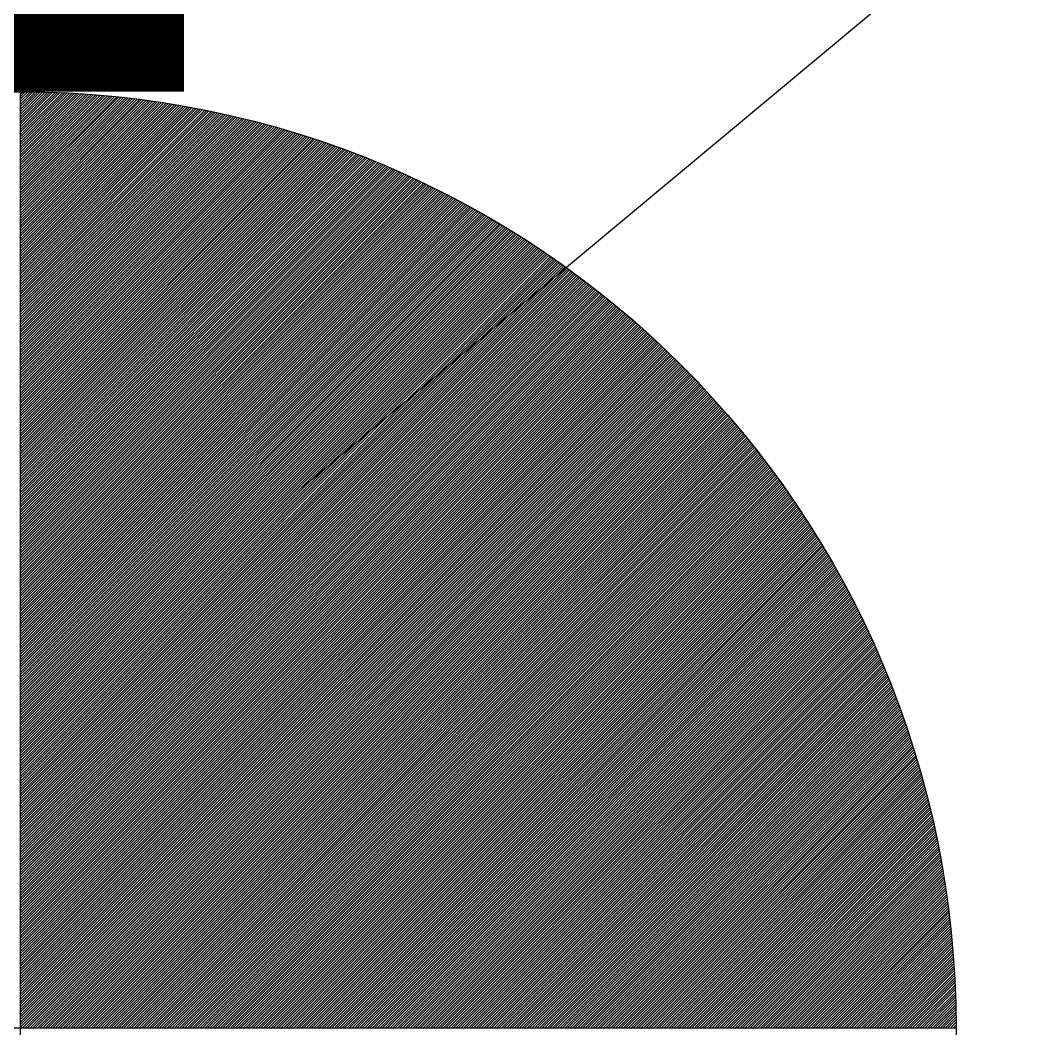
# Model space of a CAD drawing. Extents: x -22909.9 to -22897.8, y -4.7 to 4.1.
# Drawn here: x -22906.10508 to -22906.05614, y 0.54394 to 0.59316 of the extents above; entities that cross this region are included whole.
import ezdxf

# ---------------------------------------------------------------- set-up
doc = ezdxf.new("R2010")
doc.units = 0
doc.header["$MEASUREMENT"] = 0
doc.linetypes.add('DASHDOT', pattern=[1, 0.5, -0.25, 0, -0.25])
doc.layers.add('COW', color=2, linetype='CONTINUOUS')
doc.layers.add('DIB-018', color=6, linetype='CONTINUOUS')

msp = doc.modelspace()

# ---------------------------------------------------------------- linework, layer by layer
at = {"layer": 'COW', "color": 2}
for p, q in [((-22906.105073, 0.589672), (-22906.105073, 0.498327)), ((-22906.105073, 0.589427), (-22906.104829, 0.589671)), ((-22906.105073, 0.58955), (-22906.104952, 0.589671)), ((-22906.105073, 0.589303), (-22906.104706, 0.58967)), ((-22906.105073, 0.589179), (-22906.104583, 0.589669)), ((-22906.105073, 0.589055), (-22906.104461, 0.589667)), ((-22906.105073, 0.588932), (-22906.104339, 0.589666)), ((-22906.105073, 0.588808), (-22906.104217, 0.589664)), ((-22906.105073, 0.588684), (-22906.104096, 0.589661)), ((-22906.105073, 0.58856), (-22906.103975, 0.589658)), ((-22906.105073, 0.588437), (-22906.103854, 0.589655)), ((-22906.105073, 0.588313), (-22906.103734, 0.589652)), ((-22906.105073, 0.588189), (-22906.103614, 0.589648)), ((-22906.105073, 0.588065), (-22906.103494, 0.589644)), ((-22906.105073, 0.587942), (-22906.103375, 0.58964)), ((-22906.105073, 0.587818), (-22906.103256, 0.589635)), ((-22906.105073, 0.587694), (-22906.103137, 0.589631)), ((-22906.105073, 0.58757), (-22906.103018, 0.589625)), ((-22906.105073, 0.587447), (-22906.1029, 0.58962)), ((-22906.105073, 0.587323), (-22906.102782, 0.589614)), ((-22906.105073, 0.587199), (-22906.102664, 0.589608)), ((-22906.105073, 0.587075), (-22906.102547, 0.589602)), ((-22906.105073, 0.586952), (-22906.10243, 0.589595)), ((-22906.105073, 0.586828), (-22906.102313, 0.589588)), ((-22906.105073, 0.586704), (-22906.102196, 0.589581)), ((-22906.105073, 0.58658), (-22906.10208, 0.589573)), ((-22906.105073, 0.586457), (-22906.101964, 0.589566)), ((-22906.105073, 0.586333), (-22906.101848, 0.589558)), ((-22906.105073, 0.586209), (-22906.101733, 0.589549)), ((-22906.105073, 0.586086), (-22906.101618, 0.589541)), ((-22906.105073, 0.585962), (-22906.101503, 0.589532)), ((-22906.105073, 0.585838), (-22906.101388, 0.589523)), ((-22906.105073, 0.585714), (-22906.101274, 0.589513)), ((-22906.105073, 0.585591), (-22906.10116, 0.589504)), ((-22906.105073, 0.585467), (-22906.101046, 0.589494)), ((-22906.105073, 0.585343), (-22906.100933, 0.589484)), ((-22906.105073, 0.585219), (-22906.100819, 0.589473)), ((-22906.105073, 0.585096), (-22906.100706, 0.589462)), ((-22906.105073, 0.584972), (-22906.100593, 0.589451)), ((-22906.105073, 0.584848), (-22906.100481, 0.58944)), ((-22906.105073, 0.584724), (-22906.100369, 0.589429)), ((-22906.105073, 0.584601), (-22906.100257, 0.589417)), ((-22906.105073, 0.584477), (-22906.100145, 0.589405)), ((-22906.105073, 0.584353), (-22906.100033, 0.589393)), ((-22906.105073, 0.584229), (-22906.099922, 0.58938)), ((-22906.105073, 0.584106), (-22906.099811, 0.589367)), ((-22906.105073, 0.583982), (-22906.0997, 0.589354)), ((-22906.105073, 0.583858), (-22906.09959, 0.589341)), ((-22906.105073, 0.583734), (-22906.09948, 0.589328)), ((-22906.105073, 0.583611), (-22906.09937, 0.589314)), ((-22906.105073, 0.583487), (-22906.09926, 0.5893)), ((-22906.105073, 0.583363), (-22906.09915, 0.589286)), ((-22906.105073, 0.583239), (-22906.099041, 0.589272)), ((-22906.105073, 0.583116), (-22906.098932, 0.589257)), ((-22906.105073, 0.582992), (-22906.098823, 0.589242)), ((-22906.105073, 0.582868), (-22906.098714, 0.589227)), ((-22906.105073, 0.582744), (-22906.098606, 0.589211)), ((-22906.105073, 0.582621), (-22906.098498, 0.589196)), ((-22906.105073, 0.582497), (-22906.09839, 0.58918)), ((-22906.105073, 0.582373), (-22906.098282, 0.589164)), ((-22906.105073, 0.582249), (-22906.098175, 0.589148)), ((-22906.105073, 0.582126), (-22906.098068, 0.589131)), ((-22906.105073, 0.582002), (-22906.097961, 0.589114)), ((-22906.105073, 0.581878), (-22906.097854, 0.589097)), ((-22906.105073, 0.581754), (-22906.097747, 0.58908)), ((-22906.105073, 0.581631), (-22906.097641, 0.589063)), ((-22906.105073, 0.581507), (-22906.097535, 0.589045)), ((-22906.105073, 0.581383), (-22906.097429, 0.589027)), ((-22906.105073, 0.58126), (-22906.097323, 0.589009)), ((-22906.105073, 0.581136), (-22906.097218, 0.588991)), ((-22906.105073, 0.581012), (-22906.097113, 0.588973)), ((-22906.105073, 0.580888), (-22906.097008, 0.588954)), ((-22906.105073, 0.580765), (-22906.096903, 0.588935)), ((-22906.105073, 0.580641), (-22906.096798, 0.588916)), ((-22906.105073, 0.580517), (-22906.096694, 0.588896)), ((-22906.105073, 0.580393), (-22906.09659, 0.588877)), ((-22906.105073, 0.58027), (-22906.096486, 0.588857)), ((-22906.105073, 0.580146), (-22906.096382, 0.588837)), ((-22906.105073, 0.580022), (-22906.096278, 0.588817)), ((-22906.105073, 0.579898), (-22906.096175, 0.588796)), ((-22906.105073, 0.579775), (-22906.096072, 0.588776)), ((-22906.105073, 0.579651), (-22906.095969, 0.588755)), ((-22906.105073, 0.579527), (-22906.095866, 0.588734)), ((-22906.105073, 0.579403), (-22906.095764, 0.588713)), ((-22906.105073, 0.57928), (-22906.095661, 0.588691)), ((-22906.105073, 0.579156), (-22906.095559, 0.58867)), ((-22906.105073, 0.579032), (-22906.095457, 0.588648)), ((-22906.105073, 0.578908), (-22906.095356, 0.588626)), ((-22906.105073, 0.578785), (-22906.095254, 0.588604)), ((-22906.105073, 0.578661), (-22906.095153, 0.588581)), ((-22906.105073, 0.578537), (-22906.095052, 0.588559)), ((-22906.105073, 0.578413), (-22906.094951, 0.588536)), ((-22906.105073, 0.57829), (-22906.09485, 0.588513)), ((-22906.105073, 0.578166), (-22906.094749, 0.58849)), ((-22906.105073, 0.578042), (-22906.094649, 0.588466)), ((-22906.105073, 0.577918), (-22906.094549, 0.588443)), ((-22906.105073, 0.577795), (-22906.094449, 0.588419)), ((-22906.105073, 0.577671), (-22906.094349, 0.588395)), ((-22906.105073, 0.577547), (-22906.09425, 0.588371)), ((-22906.105073, 0.577423), (-22906.09415, 0.588346)), ((-22906.105073, 0.5773), (-22906.094051, 0.588322)), ((-22906.105073, 0.577176), (-22906.093952, 0.588297)), ((-22906.105073, 0.577052), (-22906.093853, 0.588272)), ((-22906.105073, 0.576928), (-22906.093755, 0.588247)), ((-22906.105073, 0.576805), (-22906.093656, 0.588222)), ((-22906.105073, 0.576681), (-22906.093558, 0.588196)), ((-22906.105073, 0.576557), (-22906.09346, 0.58817)), ((-22906.105073, 0.576434), (-22906.093362, 0.588145)), ((-22906.105073, 0.57631), (-22906.093264, 0.588119)), ((-22906.105073, 0.576186), (-22906.093167, 0.588092)), ((-22906.105073, 0.576062), (-22906.093069, 0.588066)), ((-22906.105073, 0.575939), (-22906.092972, 0.588039)), ((-22906.105073, 0.575815), (-22906.092875, 0.588013)), ((-22906.105073, 0.575691), (-22906.092778, 0.587986)), ((-22906.105073, 0.575567), (-22906.092682, 0.587959)), ((-22906.105073, 0.575444), (-22906.092585, 0.587931)), ((-22906.105073, 0.57532), (-22906.092489, 0.587904)), ((-22906.105073, 0.575196), (-22906.092393, 0.587876)), ((-22906.105073, 0.575072), (-22906.092297, 0.587848)), ((-22906.105073, 0.574949), (-22906.092201, 0.58782)), ((-22906.105073, 0.574825), (-22906.092106, 0.587792)), ((-22906.105073, 0.574701), (-22906.09201, 0.587764)), ((-22906.105073, 0.574577), (-22906.091915, 0.587735)), ((-22906.105073, 0.574454), (-22906.09182, 0.587706)), ((-22906.105073, 0.57433), (-22906.091725, 0.587678)), ((-22906.105073, 0.574206), (-22906.091631, 0.587649)), ((-22906.105073, 0.574082), (-22906.091536, 0.587619)), ((-22906.105073, 0.573959), (-22906.091442, 0.58759)), ((-22906.105073, 0.573835), (-22906.091348, 0.58756)), ((-22906.105073, 0.573711), (-22906.091253, 0.587531)), ((-22906.105073, 0.573587), (-22906.09116, 0.587501)), ((-22906.105073, 0.573464), (-22906.091066, 0.587471)), ((-22906.105073, 0.57334), (-22906.090972, 0.58744)), ((-22906.105073, 0.573216), (-22906.090879, 0.58741)), ((-22906.105073, 0.573092), (-22906.090786, 0.587379)), ((-22906.105073, 0.572969), (-22906.090693, 0.587349)), ((-22906.105073, 0.572845), (-22906.0906, 0.587318)), ((-22906.105073, 0.572721), (-22906.090507, 0.587287)), ((-22906.105073, 0.572597), (-22906.090415, 0.587256)), ((-22906.105073, 0.572474), (-22906.090323, 0.587224)), ((-22906.105073, 0.57235), (-22906.09023, 0.587193)), ((-22906.105073, 0.572226), (-22906.090138, 0.587161)), ((-22906.105073, 0.572102), (-22906.090047, 0.587129)), ((-22906.105073, 0.571979), (-22906.089955, 0.587097)), ((-22906.105073, 0.571855), (-22906.089863, 0.587065)), ((-22906.105073, 0.571731), (-22906.089772, 0.587032)), ((-22906.105073, 0.571608), (-22906.089681, 0.587)), ((-22906.105073, 0.571484), (-22906.08959, 0.586967)), ((-22906.105073, 0.57136), (-22906.089499, 0.586934)), ((-22906.105073, 0.571236), (-22906.089408, 0.586901)), ((-22906.105073, 0.571113), (-22906.089318, 0.586868)), ((-22906.105073, 0.570989), (-22906.089227, 0.586835)), ((-22906.105073, 0.570865), (-22906.089137, 0.586801)), ((-22906.105073, 0.570741), (-22906.089047, 0.586767)), ((-22906.105073, 0.570618), (-22906.088957, 0.586734)), ((-22906.105073, 0.570494), (-22906.088867, 0.5867)), ((-22906.105073, 0.57037), (-22906.088777, 0.586666)), ((-22906.105073, 0.570246), (-22906.088688, 0.586631)), ((-22906.105073, 0.570123), (-22906.088599, 0.586597)), ((-22906.105073, 0.569999), (-22906.08851, 0.586562)), ((-22906.105073, 0.569875), (-22906.088421, 0.586528)), ((-22906.105073, 0.569751), (-22906.088332, 0.586493)), ((-22906.105073, 0.569628), (-22906.088243, 0.586458)), ((-22906.105073, 0.569504), (-22906.088154, 0.586422)), ((-22906.105073, 0.56938), (-22906.088066, 0.586387)), ((-22906.105073, 0.569256), (-22906.087978, 0.586352)), ((-22906.105073, 0.569133), (-22906.08789, 0.586316)), ((-22906.105073, 0.569009), (-22906.087802, 0.58628)), ((-22906.105073, 0.568885), (-22906.087714, 0.586244)), ((-22906.105073, 0.568761), (-22906.087626, 0.586208)), ((-22906.105073, 0.568638), (-22906.087539, 0.586172)), ((-22906.105073, 0.568514), (-22906.087452, 0.586135)), ((-22906.105073, 0.56839), (-22906.087364, 0.586099)), ((-22906.105073, 0.568266), (-22906.087277, 0.586062)), ((-22906.105073, 0.568143), (-22906.087191, 0.586025)), ((-22906.105073, 0.568019), (-22906.087104, 0.585988)), ((-22906.105073, 0.567895), (-22906.087017, 0.585951)), ((-22906.105073, 0.567771), (-22906.086931, 0.585914)), ((-22906.105073, 0.567648), (-22906.086844, 0.585876)), ((-22906.105073, 0.567524), (-22906.086758, 0.585839)), ((-22906.105073, 0.5674), (-22906.086672, 0.585801)), ((-22906.105073, 0.567276), (-22906.086586, 0.585763)), ((-22906.105073, 0.567153), (-22906.086501, 0.585725)), ((-22906.105073, 0.567029), (-22906.086415, 0.585687)), ((-22906.105073, 0.566905), (-22906.08633, 0.585648)), ((-22906.105073, 0.566782), (-22906.086245, 0.58561)), ((-22906.105073, 0.566658), (-22906.086159, 0.585571)), ((-22906.105073, 0.566534), (-22906.086074, 0.585533)), ((-22906.105073, 0.56641), (-22906.08599, 0.585494)), ((-22906.105073, 0.566287), (-22906.085905, 0.585455)), ((-22906.105073, 0.566163), (-22906.08582, 0.585415)), ((-22906.105073, 0.566039), (-22906.085736, 0.585376)), ((-22906.105073, 0.565915), (-22906.085652, 0.585337)), ((-22906.105073, 0.565792), (-22906.085568, 0.585297)), ((-22906.105073, 0.565668), (-22906.085484, 0.585257)), ((-22906.105073, 0.565544), (-22906.0854, 0.585217)), ((-22906.105073, 0.56542), (-22906.085316, 0.585177)), ((-22906.105073, 0.565297), (-22906.085233, 0.585137)), ((-22906.105073, 0.565173), (-22906.085149, 0.585097)), ((-22906.105073, 0.565049), (-22906.085066, 0.585056)), ((-22906.105073, 0.564925), (-22906.084983, 0.585016)), ((-22906.105073, 0.564802), (-22906.0849, 0.584975)), ((-22906.105073, 0.564678), (-22906.084817, 0.584934)), ((-22906.105073, 0.564554), (-22906.084734, 0.584893)), ((-22906.105073, 0.56443), (-22906.084652, 0.584852)), ((-22906.105073, 0.564307), (-22906.084569, 0.58481)), ((-22906.105073, 0.564183), (-22906.084487, 0.584769)), ((-22906.105073, 0.564059), (-22906.084405, 0.584727)), ((-22906.105073, 0.563935), (-22906.084323, 0.584686)), ((-22906.105073, 0.563812), (-22906.084241, 0.584644)), ((-22906.105073, 0.563688), (-22906.084159, 0.584602)), ((-22906.105073, 0.563564), (-22906.084077, 0.58456)), ((-22906.105073, 0.56344), (-22906.083996, 0.584517)), ((-22906.105073, 0.563317), (-22906.083915, 0.584475)), ((-22906.105073, 0.563193), (-22906.083833, 0.584432)), ((-22906.105073, 0.563069), (-22906.083752, 0.58439)), ((-22906.105073, 0.562945), (-22906.083672, 0.584347)), ((-22906.105073, 0.562822), (-22906.083591, 0.584304)), ((-22906.105073, 0.562698), (-22906.08351, 0.584261)), ((-22906.105073, 0.562574), (-22906.08343, 0.584218)), ((-22906.105073, 0.56245), (-22906.083349, 0.584174)), ((-22906.105073, 0.562327), (-22906.083269, 0.584131)), ((-22906.105073, 0.562203), (-22906.083189, 0.584087)), ((-22906.105073, 0.562079), (-22906.083109, 0.584043)), ((-22906.105073, 0.561955), (-22906.083029, 0.584)), ((-22906.105073, 0.561832), (-22906.082949, 0.583955)), ((-22906.105073, 0.561708), (-22906.08287, 0.583911)), ((-22906.105073, 0.561584), (-22906.08279, 0.583867)), ((-22906.105073, 0.561461), (-22906.082711, 0.583823)), ((-22906.105073, 0.561337), (-22906.082632, 0.583778)), ((-22906.105073, 0.561213), (-22906.082553, 0.583733)), ((-22906.105073, 0.561089), (-22906.082474, 0.583688)), ((-22906.105073, 0.560966), (-22906.082395, 0.583644)), ((-22906.105073, 0.560842), (-22906.082316, 0.583598)), ((-22906.105073, 0.560718), (-22906.082238, 0.583553)), ((-22906.105073, 0.560594), (-22906.082159, 0.583508)), ((-22906.105073, 0.560471), (-22906.082081, 0.583462)), ((-22906.105073, 0.560347), (-22906.082003, 0.583417)), ((-22906.105073, 0.560223), (-22906.081925, 0.583371)), ((-22906.105073, 0.560099), (-22906.081847, 0.583325)), ((-22906.105073, 0.559976), (-22906.08177, 0.583279)), ((-22906.105073, 0.559852), (-22906.081692, 0.583233)), ((-22906.105073, 0.559728), (-22906.081614, 0.583187)), ((-22906.105073, 0.559604), (-22906.081537, 0.58314)), ((-22906.105073, 0.559481), (-22906.08146, 0.583094)), ((-22906.105073, 0.559357), (-22906.081383, 0.583047)), ((-22906.105073, 0.559233), (-22906.081306, 0.583)), ((-22906.105073, 0.559109), (-22906.081229, 0.582953)), ((-22906.105073, 0.558986), (-22906.081152, 0.582906)), ((-22906.105073, 0.558862), (-22906.081076, 0.582859)), ((-22906.105073, 0.558738), (-22906.080999, 0.582812)), ((-22906.105073, 0.558614), (-22906.080923, 0.582764)), ((-22906.105073, 0.558491), (-22906.080847, 0.582717)), ((-22906.105073, 0.558367), (-22906.080771, 0.582669)), ((-22906.105073, 0.558243), (-22906.080695, 0.582621)), ((-22906.105073, 0.558119), (-22906.080619, 0.582573)), ((-22906.105073, 0.557996), (-22906.080543, 0.582525)), ((-22906.105073, 0.557872), (-22906.080468, 0.582477)), ((-22906.105073, 0.557748), (-22906.080392, 0.582429)), ((-22906.105073, 0.557624), (-22906.080317, 0.58238)), ((-22906.105073, 0.557501), (-22906.080242, 0.582332)), ((-22906.105073, 0.557377), (-22906.080167, 0.582283)), ((-22906.105073, 0.557253), (-22906.080092, 0.582234)), ((-22906.105073, 0.557129), (-22906.080017, 0.582185)), ((-22906.105073, 0.557006), (-22906.079943, 0.582136)), ((-22906.105073, 0.556882), (-22906.079868, 0.582087)), ((-22906.105073, 0.556758), (-22906.079794, 0.582038)), ((-22906.105073, 0.556635), (-22906.079719, 0.581988)), ((-22906.105073, 0.556511), (-22906.079645, 0.581939)), ((-22906.105073, 0.556387), (-22906.079571, 0.581889)), ((-22906.105073, 0.556263), (-22906.079497, 0.581839)), ((-22906.105073, 0.55614), (-22906.079424, 0.581789)), ((-22906.105073, 0.556016), (-22906.07935, 0.581739)), ((-22906.105073, 0.555892), (-22906.079276, 0.581689)), ((-22906.105073, 0.555768), (-22906.079203, 0.581638)), ((-22906.105073, 0.555645), (-22906.07913, 0.581588)), ((-22906.105073, 0.555521), (-22906.079057, 0.581537)), ((-22906.105073, 0.555397), (-22906.078984, 0.581487)), ((-22906.105073, 0.555273), (-22906.078911, 0.581436)), ((-22906.105073, 0.55515), (-22906.078838, 0.581385)), ((-22906.105073, 0.555026), (-22906.078765, 0.581334)), ((-22906.105073, 0.554902), (-22906.078693, 0.581282)), ((-22906.105073, 0.554778), (-22906.07862, 0.581231)), ((-22906.105073, 0.554655), (-22906.078548, 0.58118)), ((-22906.105073, 0.554531), (-22906.078476, 0.581128)), ((-22906.105073, 0.554407), (-22906.078404, 0.581076)), ((-22906.105073, 0.554283), (-22906.078332, 0.581025)), ((-22906.105073, 0.55416), (-22906.07826, 0.580973)), ((-22906.105073, 0.554036), (-22906.078188, 0.58092)), ((-22906.105073, 0.553912), (-22906.078117, 0.580868)), ((-22906.105073, 0.553788), (-22906.078045, 0.580816)), ((-22906.105073, 0.553665), (-22906.077974, 0.580764)), ((-22906.105073, 0.553541), (-22906.077903, 0.580711)), ((-22906.105073, 0.553417), (-22906.077832, 0.580658)), ((-22906.105073, 0.553293), (-22906.077761, 0.580605)), ((-22906.105073, 0.55317), (-22906.07769, 0.580553)), ((-22906.105073, 0.553046), (-22906.07762, 0.580499)), ((-22906.105073, 0.552922), (-22906.077549, 0.580446)), ((-22906.105073, 0.552798), (-22906.077479, 0.580393)), ((-22906.105073, 0.552675), (-22906.077408, 0.58034)), ((-22906.105073, 0.552551), (-22906.077338, 0.580286)), ((-22906.105073, 0.552427), (-22906.077268, 0.580232)), ((-22906.105073, 0.552303), (-22906.077198, 0.580179)), ((-22906.105073, 0.55218), (-22906.077128, 0.580125)), ((-22906.105073, 0.552056), (-22906.077058, 0.580071)), ((-22906.105073, 0.551932), (-22906.076989, 0.580016)), ((-22906.105073, 0.551809), (-22906.076919, 0.579962)), ((-22906.105073, 0.551685), (-22906.07685, 0.579908)), ((-22906.105073, 0.551561), (-22906.076781, 0.579853)), ((-22906.105073, 0.551437), (-22906.076712, 0.579799)), ((-22906.105073, 0.551314), (-22906.076643, 0.579744)), ((-22906.105073, 0.55119), (-22906.076574, 0.579689)), ((-22906.105073, 0.551066), (-22906.076505, 0.579634)), ((-22906.105073, 0.550942), (-22906.076436, 0.579579)), ((-22906.105073, 0.550819), (-22906.076368, 0.579524)), ((-22906.105073, 0.550695), (-22906.0763, 0.579468)), ((-22906.105073, 0.550571), (-22906.076231, 0.579413)), ((-22906.105073, 0.550447), (-22906.076163, 0.579357)), ((-22906.105073, 0.550324), (-22906.076095, 0.579301)), ((-22906.105073, 0.5502), (-22906.076027, 0.579246)), ((-22906.105073, 0.550076), (-22906.075959, 0.57919)), ((-22906.105073, 0.549952), (-22906.075892, 0.579134)), ((-22906.105073, 0.549829), (-22906.075824, 0.579077)), ((-22906.105073, 0.549705), (-22906.075757, 0.579021)), ((-22906.105073, 0.549581), (-22906.07569, 0.578965)), ((-22906.105073, 0.549457), (-22906.075622, 0.578908)), ((-22906.105073, 0.549334), (-22906.075555, 0.578851)), ((-22906.105073, 0.54921), (-22906.075488, 0.578794)), ((-22906.105073, 0.549086), (-22906.075422, 0.578738)), ((-22906.105073, 0.548962), (-22906.075355, 0.578681)), ((-22906.105073, 0.548839), (-22906.075288, 0.578623)), ((-22906.105073, 0.548715), (-22906.075222, 0.578566)), ((-22906.105073, 0.548591), (-22906.075156, 0.578509)), ((-22906.105073, 0.548467), (-22906.075089, 0.578451)), ((-22906.105073, 0.548344), (-22906.075023, 0.578394)), ((-22906.105073, 0.54822), (-22906.074957, 0.578336)), ((-22906.105073, 0.548096), (-22906.074891, 0.578278)), ((-22906.105073, 0.547972), (-22906.074826, 0.57822)), ((-22906.105073, 0.547849), (-22906.07476, 0.578162)), ((-22906.105073, 0.547725), (-22906.074694, 0.578104)), ((-22906.105073, 0.547601), (-22906.074629, 0.578045)), ((-22906.105073, 0.547477), (-22906.074564, 0.577987)), ((-22906.105073, 0.547354), (-22906.074499, 0.577928)), ((-22906.105073, 0.54723), (-22906.074434, 0.577869)), ((-22906.105073, 0.547106), (-22906.074369, 0.577811)), ((-22906.105073, 0.546983), (-22906.074304, 0.577752)), ((-22906.105073, 0.546859), (-22906.074239, 0.577693)), ((-22906.105073, 0.546735), (-22906.074175, 0.577633)), ((-22906.105073, 0.546611), (-22906.07411, 0.577574)), ((-22906.105073, 0.546488), (-22906.074046, 0.577515)), ((-22906.105073, 0.546364), (-22906.073982, 0.577455)), ((-22906.105073, 0.54624), (-22906.073918, 0.577395)), ((-22906.105073, 0.546116), (-22906.073854, 0.577336)), ((-22906.105073, 0.545993), (-22906.07379, 0.577276)), ((-22906.105073, 0.545869), (-22906.073726, 0.577216)), ((-22906.105073, 0.545745), (-22906.073663, 0.577156)), ((-22906.105073, 0.545621), (-22906.073599, 0.577095)), ((-22906.105073, 0.545498), (-22906.073536, 0.577035)), ((-22906.105073, 0.545374), (-22906.073472, 0.576974)), ((-22906.105073, 0.54525), (-22906.073409, 0.576914)), ((-22906.105073, 0.545126), (-22906.073346, 0.576853)), ((-22906.105073, 0.545003), (-22906.073283, 0.576792)), ((-22906.105073, 0.544879), (-22906.073221, 0.576731)), ((-22906.105073, 0.544755), (-22906.073158, 0.57667)), ((-22906.105073, 0.544631), (-22906.073095, 0.576609)), ((-22906.105073, 0.544508), (-22906.073033, 0.576548)), ((-22906.105073, 0.544384), (-22906.072971, 0.576486)), ((-22906.105073, 0.54426), (-22906.072909, 0.576425)), ((-22906.105073, 0.544136), (-22906.072846, 0.576363)), ((-22906.105073, 0.544013), (-22906.072785, 0.576301)), ((-22906.104962, 0.543999), (-22906.072723, 0.576239)), ((-22906.104839, 0.543999), (-22906.072661, 0.576177)), ((-22906.104715, 0.543999), (-22906.072599, 0.576115)), ((-22906.104591, 0.543999), (-22906.072538, 0.576053)), ((-22906.104467, 0.543999), (-22906.072477, 0.57599)), ((-22906.104344, 0.543999), (-22906.072415, 0.575928)), ((-22906.10422, 0.543999), (-22906.072354, 0.575865)), ((-22906.104096, 0.543999), (-22906.072293, 0.575802)), ((-22906.103972, 0.543999), (-22906.072232, 0.57574)), ((-22906.103849, 0.543999), (-22906.072172, 0.575677)), ((-22906.103725, 0.543999), (-22906.072111, 0.575614)), ((-22906.103601, 0.543999), (-22906.07205, 0.57555)), ((-22906.103478, 0.543999), (-22906.07199, 0.575487)), ((-22906.103354, 0.543999), (-22906.07193, 0.575423)), ((-22906.10323, 0.543999), (-22906.07187, 0.57536)), ((-22906.103106, 0.543999), (-22906.07181, 0.575296)), ((-22906.102983, 0.543999), (-22906.07175, 0.575232)), ((-22906.102859, 0.543999), (-22906.07169, 0.575168)), ((-22906.102735, 0.543999), (-22906.07163, 0.575104)), ((-22906.102611, 0.543999), (-22906.071571, 0.57504)), ((-22906.102488, 0.543999), (-22906.071511, 0.574976)), ((-22906.102364, 0.543999), (-22906.071452, 0.574912)), ((-22906.10224, 0.543999), (-22906.071393, 0.574847)), ((-22906.102116, 0.543999), (-22906.071333, 0.574782)), ((-22906.101993, 0.543999), (-22906.071274, 0.574718)), ((-22906.101869, 0.543999), (-22906.071216, 0.574653)), ((-22906.101745, 0.543999), (-22906.071157, 0.574588)), ((-22906.101621, 0.543999), (-22906.071098, 0.574523)), ((-22906.101498, 0.543999), (-22906.07104, 0.574457)), ((-22906.101374, 0.543999), (-22906.070981, 0.574392)), ((-22906.10125, 0.543999), (-22906.070923, 0.574326)), ((-22906.101126, 0.543999), (-22906.070865, 0.574261)), ((-22906.101003, 0.543999), (-22906.070807, 0.574195)), ((-22906.100879, 0.543999), (-22906.070749, 0.574129)), ((-22906.100755, 0.543999), (-22906.070691, 0.574063)), ((-22906.100631, 0.543999), (-22906.070634, 0.573997)), ((-22906.100508, 0.543999), (-22906.070576, 0.573931)), ((-22906.100384, 0.543999), (-22906.070519, 0.573865)), ((-22906.10026, 0.543999), (-22906.070461, 0.573798)), ((-22906.100136, 0.543999), (-22906.070404, 0.573732)), ((-22906.100013, 0.543999), (-22906.070347, 0.573665)), ((-22906.099889, 0.543999), (-22906.07029, 0.573598)), ((-22906.099765, 0.543999), (-22906.070233, 0.573531)), ((-22906.099641, 0.543999), (-22906.070177, 0.573464)), ((-22906.099518, 0.543999), (-22906.07012, 0.573397)), ((-22906.099394, 0.543999), (-22906.070064, 0.57333)), ((-22906.09927, 0.543999), (-22906.070007, 0.573263)), ((-22906.099146, 0.543999), (-22906.069951, 0.573195)), ((-22906.099023, 0.543999), (-22906.069895, 0.573127)), ((-22906.098899, 0.543999), (-22906.069839, 0.57306)), ((-22906.098775, 0.543999), (-22906.069783, 0.572992)), ((-22906.098652, 0.543999), (-22906.069727, 0.572924)), ((-22906.098528, 0.543999), (-22906.069672, 0.572856)), ((-22906.098404, 0.543999), (-22906.069616, 0.572787)), ((-22906.09828, 0.543999), (-22906.069561, 0.572719)), ((-22906.098157, 0.543999), (-22906.069505, 0.572651)), ((-22906.098033, 0.543999), (-22906.06945, 0.572582)), ((-22906.097909, 0.543999), (-22906.069395, 0.572513)), ((-22906.097785, 0.543999), (-22906.06934, 0.572444)), ((-22906.097662, 0.543999), (-22906.069286, 0.572376)), ((-22906.097538, 0.543999), (-22906.069231, 0.572306)), ((-22906.097414, 0.543999), (-22906.069176, 0.572237)), ((-22906.09729, 0.543999), (-22906.069122, 0.572168)), ((-22906.097167, 0.543999), (-22906.069068, 0.572098)), ((-22906.097043, 0.543999), (-22906.069013, 0.572029)), ((-22906.096919, 0.543999), (-22906.068959, 0.571959)), ((-22906.096795, 0.543999), (-22906.068905, 0.571889)), ((-22906.096672, 0.543999), (-22906.068852, 0.571819)), ((-22906.096548, 0.543999), (-22906.068798, 0.571749)), ((-22906.096424, 0.543999), (-22906.068744, 0.571679)), ((-22906.0963, 0.543999), (-22906.068691, 0.571609)), ((-22906.096177, 0.543999), (-22906.068638, 0.571539)), ((-22906.096053, 0.543999), (-22906.068584, 0.571468)), ((-22906.095929, 0.543999), (-22906.068531, 0.571397)), ((-22906.095805, 0.543999), (-22906.068478, 0.571327)), ((-22906.095682, 0.543999), (-22906.068425, 0.571256)), ((-22906.095558, 0.543999), (-22906.068373, 0.571185)), ((-22906.095434, 0.543999), (-22906.06832, 0.571114)), ((-22906.09531, 0.543999), (-22906.068268, 0.571042)), ((-22906.095187, 0.543999), (-22906.068215, 0.570971)), ((-22906.095063, 0.543999), (-22906.068163, 0.570899)), ((-22906.094939, 0.543999), (-22906.068111, 0.570828)), ((-22906.094815, 0.543999), (-22906.068059, 0.570756)), ((-22906.094692, 0.543999), (-22906.068007, 0.570684)), ((-22906.094568, 0.543999), (-22906.067955, 0.570612)), ((-22906.094444, 0.543999), (-22906.067904, 0.57054)), ((-22906.09432, 0.543999), (-22906.067852, 0.570468)), ((-22906.094197, 0.543999), (-22906.067801, 0.570395)), ((-22906.094073, 0.543999), (-22906.06775, 0.570323)), ((-22906.093949, 0.543999), (-22906.067699, 0.57025)), ((-22906.093826, 0.543999), (-22906.067648, 0.570177)), ((-22906.093702, 0.543999), (-22906.067597, 0.570104)), ((-22906.093578, 0.543999), (-22906.067546, 0.570031)), ((-22906.093454, 0.543999), (-22906.067495, 0.569958)), ((-22906.093331, 0.543999), (-22906.067445, 0.569885)), ((-22906.093207, 0.543999), (-22906.067395, 0.569812)), ((-22906.093083, 0.543999), (-22906.067344, 0.569738)), ((-22906.092959, 0.543999), (-22906.067294, 0.569665)), ((-22906.092836, 0.543999), (-22906.067244, 0.569591)), ((-22906.092712, 0.543999), (-22906.067194, 0.569517)), ((-22906.092588, 0.543999), (-22906.067145, 0.569443)), ((-22906.092464, 0.543999), (-22906.067095, 0.569369)), ((-22906.092341, 0.543999), (-22906.067045, 0.569295)), ((-22906.092217, 0.543999), (-22906.066996, 0.56922)), ((-22906.092093, 0.543999), (-22906.066947, 0.569146)), ((-22906.091969, 0.543999), (-22906.066898, 0.569071)), ((-22906.091846, 0.543999), (-22906.066849, 0.568996)), ((-22906.091722, 0.543999), (-22906.0668, 0.568922)), ((-22906.091598, 0.543999), (-22906.066751, 0.568846)), ((-22906.091474, 0.543999), (-22906.066703, 0.568771)), ((-22906.091351, 0.543999), (-22906.066654, 0.568696)), ((-22906.091227, 0.543999), (-22906.066606, 0.568621)), ((-22906.091103, 0.543999), (-22906.066557, 0.568545)), ((-22906.090979, 0.543999), (-22906.066509, 0.56847)), ((-22906.090856, 0.543999), (-22906.066461, 0.568394)), ((-22906.090732, 0.543999), (-22906.066414, 0.568318)), ((-22906.090608, 0.543999), (-22906.066366, 0.568242)), ((-22906.090484, 0.543999), (-22906.066318, 0.568166)), ((-22906.090361, 0.543999), (-22906.066271, 0.568089)), ((-22906.090237, 0.543999), (-22906.066223, 0.568013)), ((-22906.090113, 0.543999), (-22906.066176, 0.567936)), ((-22906.089989, 0.543999), (-22906.066129, 0.56786)), ((-22906.089866, 0.543999), (-22906.066082, 0.567783)), ((-22906.089742, 0.543999), (-22906.066035, 0.567706)), ((-22906.089618, 0.543999), (-22906.065989, 0.567629)), ((-22906.089494, 0.543999), (-22906.065942, 0.567552)), ((-22906.089371, 0.543999), (-22906.065896, 0.567475)), ((-22906.089247, 0.543999), (-22906.065849, 0.567397)), ((-22906.089123, 0.543999), (-22906.065803, 0.56732)), ((-22906.089, 0.543999), (-22906.065757, 0.567242)), ((-22906.088876, 0.543999), (-22906.065711, 0.567164)), ((-22906.088752, 0.543999), (-22906.065665, 0.567086)), ((-22906.088628, 0.543999), (-22906.06562, 0.567008)), ((-22906.088505, 0.543999), (-22906.065574, 0.56693)), ((-22906.088381, 0.543999), (-22906.065529, 0.566851)), ((-22906.088257, 0.543999), (-22906.065484, 0.566773)), ((-22906.088133, 0.543999), (-22906.065439, 0.566694)), ((-22906.08801, 0.543999), (-22906.065394, 0.566615)), ((-22906.087886, 0.543999), (-22906.065349, 0.566537)), ((-22906.087762, 0.543999), (-22906.065304, 0.566458)), ((-22906.087638, 0.543999), (-22906.065259, 0.566378)), ((-22906.087515, 0.543999), (-22906.065215, 0.566299)), ((-22906.087391, 0.543999), (-22906.065171, 0.56622)), ((-22906.087267, 0.543999), (-22906.065126, 0.56614)), ((-22906.087143, 0.543999), (-22906.065082, 0.56606)), ((-22906.08702, 0.543999), (-22906.065038, 0.565981)), ((-22906.086896, 0.543999), (-22906.064995, 0.565901)), ((-22906.086772, 0.543999), (-22906.064951, 0.565821)), ((-22906.086648, 0.543999), (-22906.064907, 0.56574)), ((-22906.086525, 0.543999), (-22906.064864, 0.56566)), ((-22906.086401, 0.543999), (-22906.064821, 0.56558)), ((-22906.086277, 0.543999), (-22906.064778, 0.565499)), ((-22906.086153, 0.543999), (-22906.064735, 0.565418)), ((-22906.08603, 0.543999), (-22906.064692, 0.565337)), ((-22906.085906, 0.543999), (-22906.064649, 0.565256)), ((-22906.085782, 0.543999), (-22906.064607, 0.565175)), ((-22906.085658, 0.543999), (-22906.064564, 0.565094)), ((-22906.085535, 0.543999), (-22906.064522, 0.565012)), ((-22906.085411, 0.543999), (-22906.06448, 0.564931)), ((-22906.085287, 0.543999), (-22906.064438, 0.564849)), ((-22906.085163, 0.543999), (-22906.064396, 0.564767)), ((-22906.08504, 0.543999), (-22906.064354, 0.564685)), ((-22906.084916, 0.543999), (-22906.064312, 0.564603)), ((-22906.084792, 0.543999), (-22906.064271, 0.564521)), ((-22906.084668, 0.543999), (-22906.06423, 0.564438)), ((-22906.084545, 0.543999), (-22906.064188, 0.564356)), ((-22906.084421, 0.543999), (-22906.064147, 0.564273)), ((-22906.084297, 0.543999), (-22906.064106, 0.56419)), ((-22906.084174, 0.543999), (-22906.064066, 0.564107)), ((-22906.08405, 0.543999), (-22906.064025, 0.564024)), ((-22906.083926, 0.543999), (-22906.063984, 0.563941)), ((-22906.083802, 0.543999), (-22906.063944, 0.563858)), ((-22906.083679, 0.543999), (-22906.063904, 0.563774)), ((-22906.083555, 0.543999), (-22906.063864, 0.563691)), ((-22906.083431, 0.543999), (-22906.063824, 0.563607)), ((-22906.083307, 0.543999), (-22906.063784, 0.563523)), ((-22906.083184, 0.543999), (-22906.063744, 0.563439)), ((-22906.08306, 0.543999), (-22906.063705, 0.563354)), ((-22906.082936, 0.543999), (-22906.063665, 0.56327)), ((-22906.082812, 0.543999), (-22906.063626, 0.563186)), ((-22906.082689, 0.543999), (-22906.063587, 0.563101)), ((-22906.082565, 0.543999), (-22906.063548, 0.563016)), ((-22906.082441, 0.543999), (-22906.063509, 0.562931)), ((-22906.082317, 0.543999), (-22906.063471, 0.562846)), ((-22906.082194, 0.543999), (-22906.063432, 0.562761)), ((-22906.08207, 0.543999), (-22906.063394, 0.562675)), ((-22906.081946, 0.543999), (-22906.063356, 0.56259)), ((-22906.081822, 0.543999), (-22906.063318, 0.562504)), ((-22906.081699, 0.543999), (-22906.06328, 0.562418)), ((-22906.081575, 0.543999), (-22906.063242, 0.562332)), ((-22906.081451, 0.543999), (-22906.063204, 0.562246)), ((-22906.081327, 0.543999), (-22906.063167, 0.56216)), ((-22906.081204, 0.543999), (-22906.063129, 0.562074)), ((-22906.08108, 0.543999), (-22906.063092, 0.561987)), ((-22906.080956, 0.543999), (-22906.063055, 0.5619)), ((-22906.080832, 0.543999), (-22906.063018, 0.561814)), ((-22906.080709, 0.543999), (-22906.062982, 0.561727)), ((-22906.080585, 0.543999), (-22906.062945, 0.561639)), ((-22906.080461, 0.543999), (-22906.062909, 0.561552)), ((-22906.080337, 0.543999), (-22906.062872, 0.561465)), ((-22906.080214, 0.543999), (-22906.062836, 0.561377)), ((-22906.08009, 0.543999), (-22906.0628, 0.561289)), ((-22906.079966, 0.543999), (-22906.062764, 0.561201)), ((-22906.079842, 0.543999), (-22906.062729, 0.561113)), ((-22906.079719, 0.543999), (-22906.062693, 0.561025)), ((-22906.079595, 0.543999), (-22906.062658, 0.560937)), ((-22906.079471, 0.543999), (-22906.062622, 0.560848)), ((-22906.079347, 0.543999), (-22906.062587, 0.56076)), ((-22906.079224, 0.543999), (-22906.062552, 0.560671)), ((-22906.0791, 0.543999), (-22906.062518, 0.560582)), ((-22906.078976, 0.543999), (-22906.062483, 0.560493)), ((-22906.078853, 0.543999), (-22906.062448, 0.560404)), ((-22906.078729, 0.543999), (-22906.062414, 0.560314)), ((-22906.078605, 0.543999), (-22906.06238, 0.560224)), ((-22906.078481, 0.543999), (-22906.062346, 0.560135)), ((-22906.078358, 0.543999), (-22906.062312, 0.560045)), ((-22906.078234, 0.543999), (-22906.062278, 0.559955)), ((-22906.07811, 0.543999), (-22906.062245, 0.559865)), ((-22906.077986, 0.543999), (-22906.062212, 0.559774)), ((-22906.077863, 0.543999), (-22906.062178, 0.559684)), ((-22906.077739, 0.543999), (-22906.062145, 0.559593)), ((-22906.077615, 0.543999), (-22906.062112, 0.559502)), ((-22906.077491, 0.543999), (-22906.06208, 0.559411)), ((-22906.077368, 0.543999), (-22906.062047, 0.55932)), ((-22906.077244, 0.543999), (-22906.062015, 0.559229)), ((-22906.07712, 0.543999), (-22906.061982, 0.559137)), ((-22906.076996, 0.543999), (-22906.06195, 0.559045)), ((-22906.076873, 0.543999), (-22906.061918, 0.558954)), ((-22906.076749, 0.543999), (-22906.061887, 0.558862)), ((-22906.076625, 0.543999), (-22906.061855, 0.55877)), ((-22906.076501, 0.543999), (-22906.061824, 0.558677)), ((-22906.076378, 0.543999), (-22906.061792, 0.558585)), ((-22906.076254, 0.543999), (-22906.061761, 0.558492)), ((-22906.07613, 0.543999), (-22906.06173, 0.558399)), ((-22906.076006, 0.543999), (-22906.0617, 0.558306)), ((-22906.075883, 0.543999), (-22906.061669, 0.558213)), ((-22906.075759, 0.543999), (-22906.061639, 0.55812)), ((-22906.075635, 0.543999), (-22906.061608, 0.558026)), ((-22906.075511, 0.543999), (-22906.061578, 0.557933)), ((-22906.075388, 0.543999), (-22906.061548, 0.557839)), ((-22906.075264, 0.543999), (-22906.061518, 0.557745)), ((-22906.07514, 0.543999), (-22906.061489, 0.557651)), ((-22906.075016, 0.543999), (-22906.061459, 0.557557)), ((-22906.074893, 0.543999), (-22906.06143, 0.557462)), ((-22906.074769, 0.543999), (-22906.061401, 0.557367)), ((-22906.074645, 0.543999), (-22906.061372, 0.557273)), ((-22906.074521, 0.543999), (-22906.061343, 0.557178)), ((-22906.074398, 0.543999), (-22906.061315, 0.557082)), ((-22906.074274, 0.543999), (-22906.061286, 0.556987)), ((-22906.07415, 0.543999), (-22906.061258, 0.556892)), ((-22906.074027, 0.543999), (-22906.06123, 0.556796)), ((-22906.073903, 0.543999), (-22906.061202, 0.5567)), ((-22906.073779, 0.543999), (-22906.061175, 0.556604)), ((-22906.073655, 0.543999), (-22906.061147, 0.556508)), ((-22906.073532, 0.543999), (-22906.06112, 0.556411)), ((-22906.073408, 0.543999), (-22906.061093, 0.556315)), ((-22906.073284, 0.543999), (-22906.061066, 0.556218)), ((-22906.07316, 0.543999), (-22906.061039, 0.556121)), ((-22906.073037, 0.543999), (-22906.061012, 0.556024)), ((-22906.072913, 0.543999), (-22906.060986, 0.555927)), ((-22906.072789, 0.543999), (-22906.060959, 0.555829)), ((-22906.072665, 0.543999), (-22906.060933, 0.555731)), ((-22906.072542, 0.543999), (-22906.060908, 0.555634)), ((-22906.072418, 0.543999), (-22906.060882, 0.555536)), ((-22906.072294, 0.543999), (-22906.060856, 0.555437)), ((-22906.07217, 0.543999), (-22906.060831, 0.555339)), ((-22906.072047, 0.543999), (-22906.060806, 0.55524)), ((-22906.071923, 0.543999), (-22906.060781, 0.555142)), ((-22906.071799, 0.543999), (-22906.060756, 0.555043)), ((-22906.071675, 0.543999), (-22906.060731, 0.554943)), ((-22906.071552, 0.543999), (-22906.060707, 0.554844)), ((-22906.071428, 0.543999), (-22906.060683, 0.554745)), ((-22906.071304, 0.543999), (-22906.060659, 0.554645)), ((-22906.07118, 0.543999), (-22906.060635, 0.554545)), ((-22906.071057, 0.543999), (-22906.060611, 0.554445)), ((-22906.070933, 0.543999), (-22906.060588, 0.554344)), ((-22906.070809, 0.543999), (-22906.060565, 0.554244)), ((-22906.070685, 0.543999), (-22906.060542, 0.554143)), ((-22906.070562, 0.543999), (-22906.060519, 0.554042)), ((-22906.070438, 0.543999), (-22906.060496, 0.553941)), ((-22906.070314, 0.543999), (-22906.060474, 0.55384)), ((-22906.07019, 0.543999), (-22906.060451, 0.553739)), ((-22906.070067, 0.543999), (-22906.060429, 0.553637)), ((-22906.069943, 0.543999), (-22906.060407, 0.553535)), ((-22906.069819, 0.543999), (-22906.060386, 0.553433)), ((-22906.069695, 0.543999), (-22906.060364, 0.553331)), ((-22906.069572, 0.543999), (-22906.060343, 0.553228)), ((-22906.069448, 0.543999), (-22906.060322, 0.553126)), ((-22906.069324, 0.543999), (-22906.060301, 0.553023)), ((-22906.069201, 0.543999), (-22906.06028, 0.55292)), ((-22906.069077, 0.543999), (-22906.06026, 0.552816)), ((-22906.068953, 0.543999), (-22906.06024, 0.552713)), ((-22906.068829, 0.543999), (-22906.06022, 0.552609)), ((-22906.068706, 0.543999), (-22906.0602, 0.552505)), ((-22906.068582, 0.543999), (-22906.06018, 0.552401)), ((-22906.068458, 0.543999), (-22906.060161, 0.552297)), ((-22906.068334, 0.543999), (-22906.060142, 0.552192)), ((-22906.068211, 0.543999), (-22906.060123, 0.552087)), ((-22906.068087, 0.543999), (-22906.060104, 0.551982)), ((-22906.067963, 0.543999), (-22906.060085, 0.551877)), ((-22906.067839, 0.543999), (-22906.060067, 0.551772)), ((-22906.067716, 0.543999), (-22906.060049, 0.551666)), ((-22906.067592, 0.543999), (-22906.060031, 0.55156)), ((-22906.067468, 0.543999), (-22906.060013, 0.551454)), ((-22906.067344, 0.543999), (-22906.059996, 0.551348)), ((-22906.067221, 0.543999), (-22906.059979, 0.551241)), ((-22906.067097, 0.543999), (-22906.059962, 0.551135)), ((-22906.066973, 0.543999), (-22906.059945, 0.551028)), ((-22906.066849, 0.543999), (-22906.059928, 0.550921)), ((-22906.066726, 0.543999), (-22906.059912, 0.550813)), ((-22906.066602, 0.543999), (-22906.059896, 0.550705)), ((-22906.066478, 0.543999), (-22906.05988, 0.550598)), ((-22906.066354, 0.543999), (-22906.059864, 0.55049)), ((-22906.066231, 0.543999), (-22906.059849, 0.550381)), ((-22906.066107, 0.543999), (-22906.059834, 0.550273)), ((-22906.065983, 0.543999), (-22906.059819, 0.550164)), ((-22906.065859, 0.543999), (-22906.059804, 0.550055)), ((-22906.065736, 0.543999), (-22906.05979, 0.549946)), ((-22906.065612, 0.543999), (-22906.059775, 0.549836)), ((-22906.065488, 0.543999), (-22906.059761, 0.549726)), ((-22906.065364, 0.543999), (-22906.059748, 0.549616)), ((-22906.065241, 0.543999), (-22906.059734, 0.549506)), ((-22906.065117, 0.543999), (-22906.059721, 0.549396)), ((-22906.064993, 0.543999), (-22906.059708, 0.549285)), ((-22906.064869, 0.543999), (-22906.059695, 0.549174)), ((-22906.064746, 0.543999), (-22906.059682, 0.549063)), ((-22906.064622, 0.543999), (-22906.05967, 0.548951)), ((-22906.064498, 0.543999), (-22906.059658, 0.54884)), ((-22906.064375, 0.543999), (-22906.059646, 0.548728)), ((-22906.064251, 0.543999), (-22906.059635, 0.548615)), ((-22906.064127, 0.543999), (-22906.059623, 0.548503)), ((-22906.064003, 0.543999), (-22906.059612, 0.54839)), ((-22906.06388, 0.543999), (-22906.059602, 0.548277)), ((-22906.063756, 0.543999), (-22906.059591, 0.548164)), ((-22906.063632, 0.543999), (-22906.059581, 0.548051)), ((-22906.063508, 0.543999), (-22906.059571, 0.547937)), ((-22906.063385, 0.543999), (-22906.059561, 0.547823)), ((-22906.063261, 0.543999), (-22906.059552, 0.547709)), ((-22906.063137, 0.543999), (-22906.059543, 0.547594)), ((-22906.063013, 0.543999), (-22906.059534, 0.547479)), ((-22906.06289, 0.543999), (-22906.059525, 0.547364)), ((-22906.062766, 0.543999), (-22906.059517, 0.547249)), ((-22906.062642, 0.543999), (-22906.059509, 0.547133)), ((-22906.062518, 0.543999), (-22906.059501, 0.547017)), ((-22906.062395, 0.543999), (-22906.059493, 0.546901)), ((-22906.062271, 0.543999), (-22906.059486, 0.546784)), ((-22906.062147, 0.543999), (-22906.059479, 0.546668)), ((-22906.062023, 0.543999), (-22906.059472, 0.546551)), ((-22906.0619, 0.543999), (-22906.059466, 0.546433)), ((-22906.061776, 0.543999), (-22906.05946, 0.546316)), ((-22906.061652, 0.543999), (-22906.059454, 0.546198)), ((-22906.061528, 0.543999), (-22906.059448, 0.54608)), ((-22906.061405, 0.543999), (-22906.059443, 0.545961)), ((-22906.061281, 0.543999), (-22906.059438, 0.545842)), ((-22906.061157, 0.543999), (-22906.059433, 0.545723)), ((-22906.061033, 0.543999), (-22906.059429, 0.545604)), ((-22906.06091, 0.543999), (-22906.059425, 0.545484)), ((-22906.060786, 0.543999), (-22906.059421, 0.545364)), ((-22906.060662, 0.543999), (-22906.059418, 0.545244)), ((-22906.060538, 0.543999), (-22906.059415, 0.545123)), ((-22906.060415, 0.543999), (-22906.059412, 0.545002)), ((-22906.060291, 0.543999), (-22906.059409, 0.544881)), ((-22906.060167, 0.543999), (-22906.059407, 0.544759)), ((-22906.060043, 0.543999), (-22906.059405, 0.544638)), ((-22906.05992, 0.543999), (-22906.059404, 0.544515)), ((-22906.059796, 0.543999), (-22906.059403, 0.544393)), ((-22906.150745, 0.543999), (-22906.059401, 0.543999)), ((-22906.059672, 0.543999), (-22906.059402, 0.54427)), ((-22906.059549, 0.543999), (-22906.059401, 0.544147)), ((-22906.059425, 0.543999), (-22906.059401, 0.544023))]:
    msp.add_line(p, q, dxfattribs=at)
at = {"layer": 'COW', "linetype": 'Continuous', "const_width": 0.015}
msp.add_lwpolyline([(-22906.104583, 0.690071), (-22906.104583, 0.589669)], dxfattribs=at)
at = {"layer": 'COW', "color": 2}
msp.add_circle((-22906.105073, 0.543999), 0.045672, dxfattribs=at)
at = {"layer": 'DIB-018', "linetype": 'DASHDOT'}
msp.add_line((-22905.438307, 1.114522), (-22906.518307, 0.214522), dxfattribs=at)

doc.saveas('drawing.dxf')
